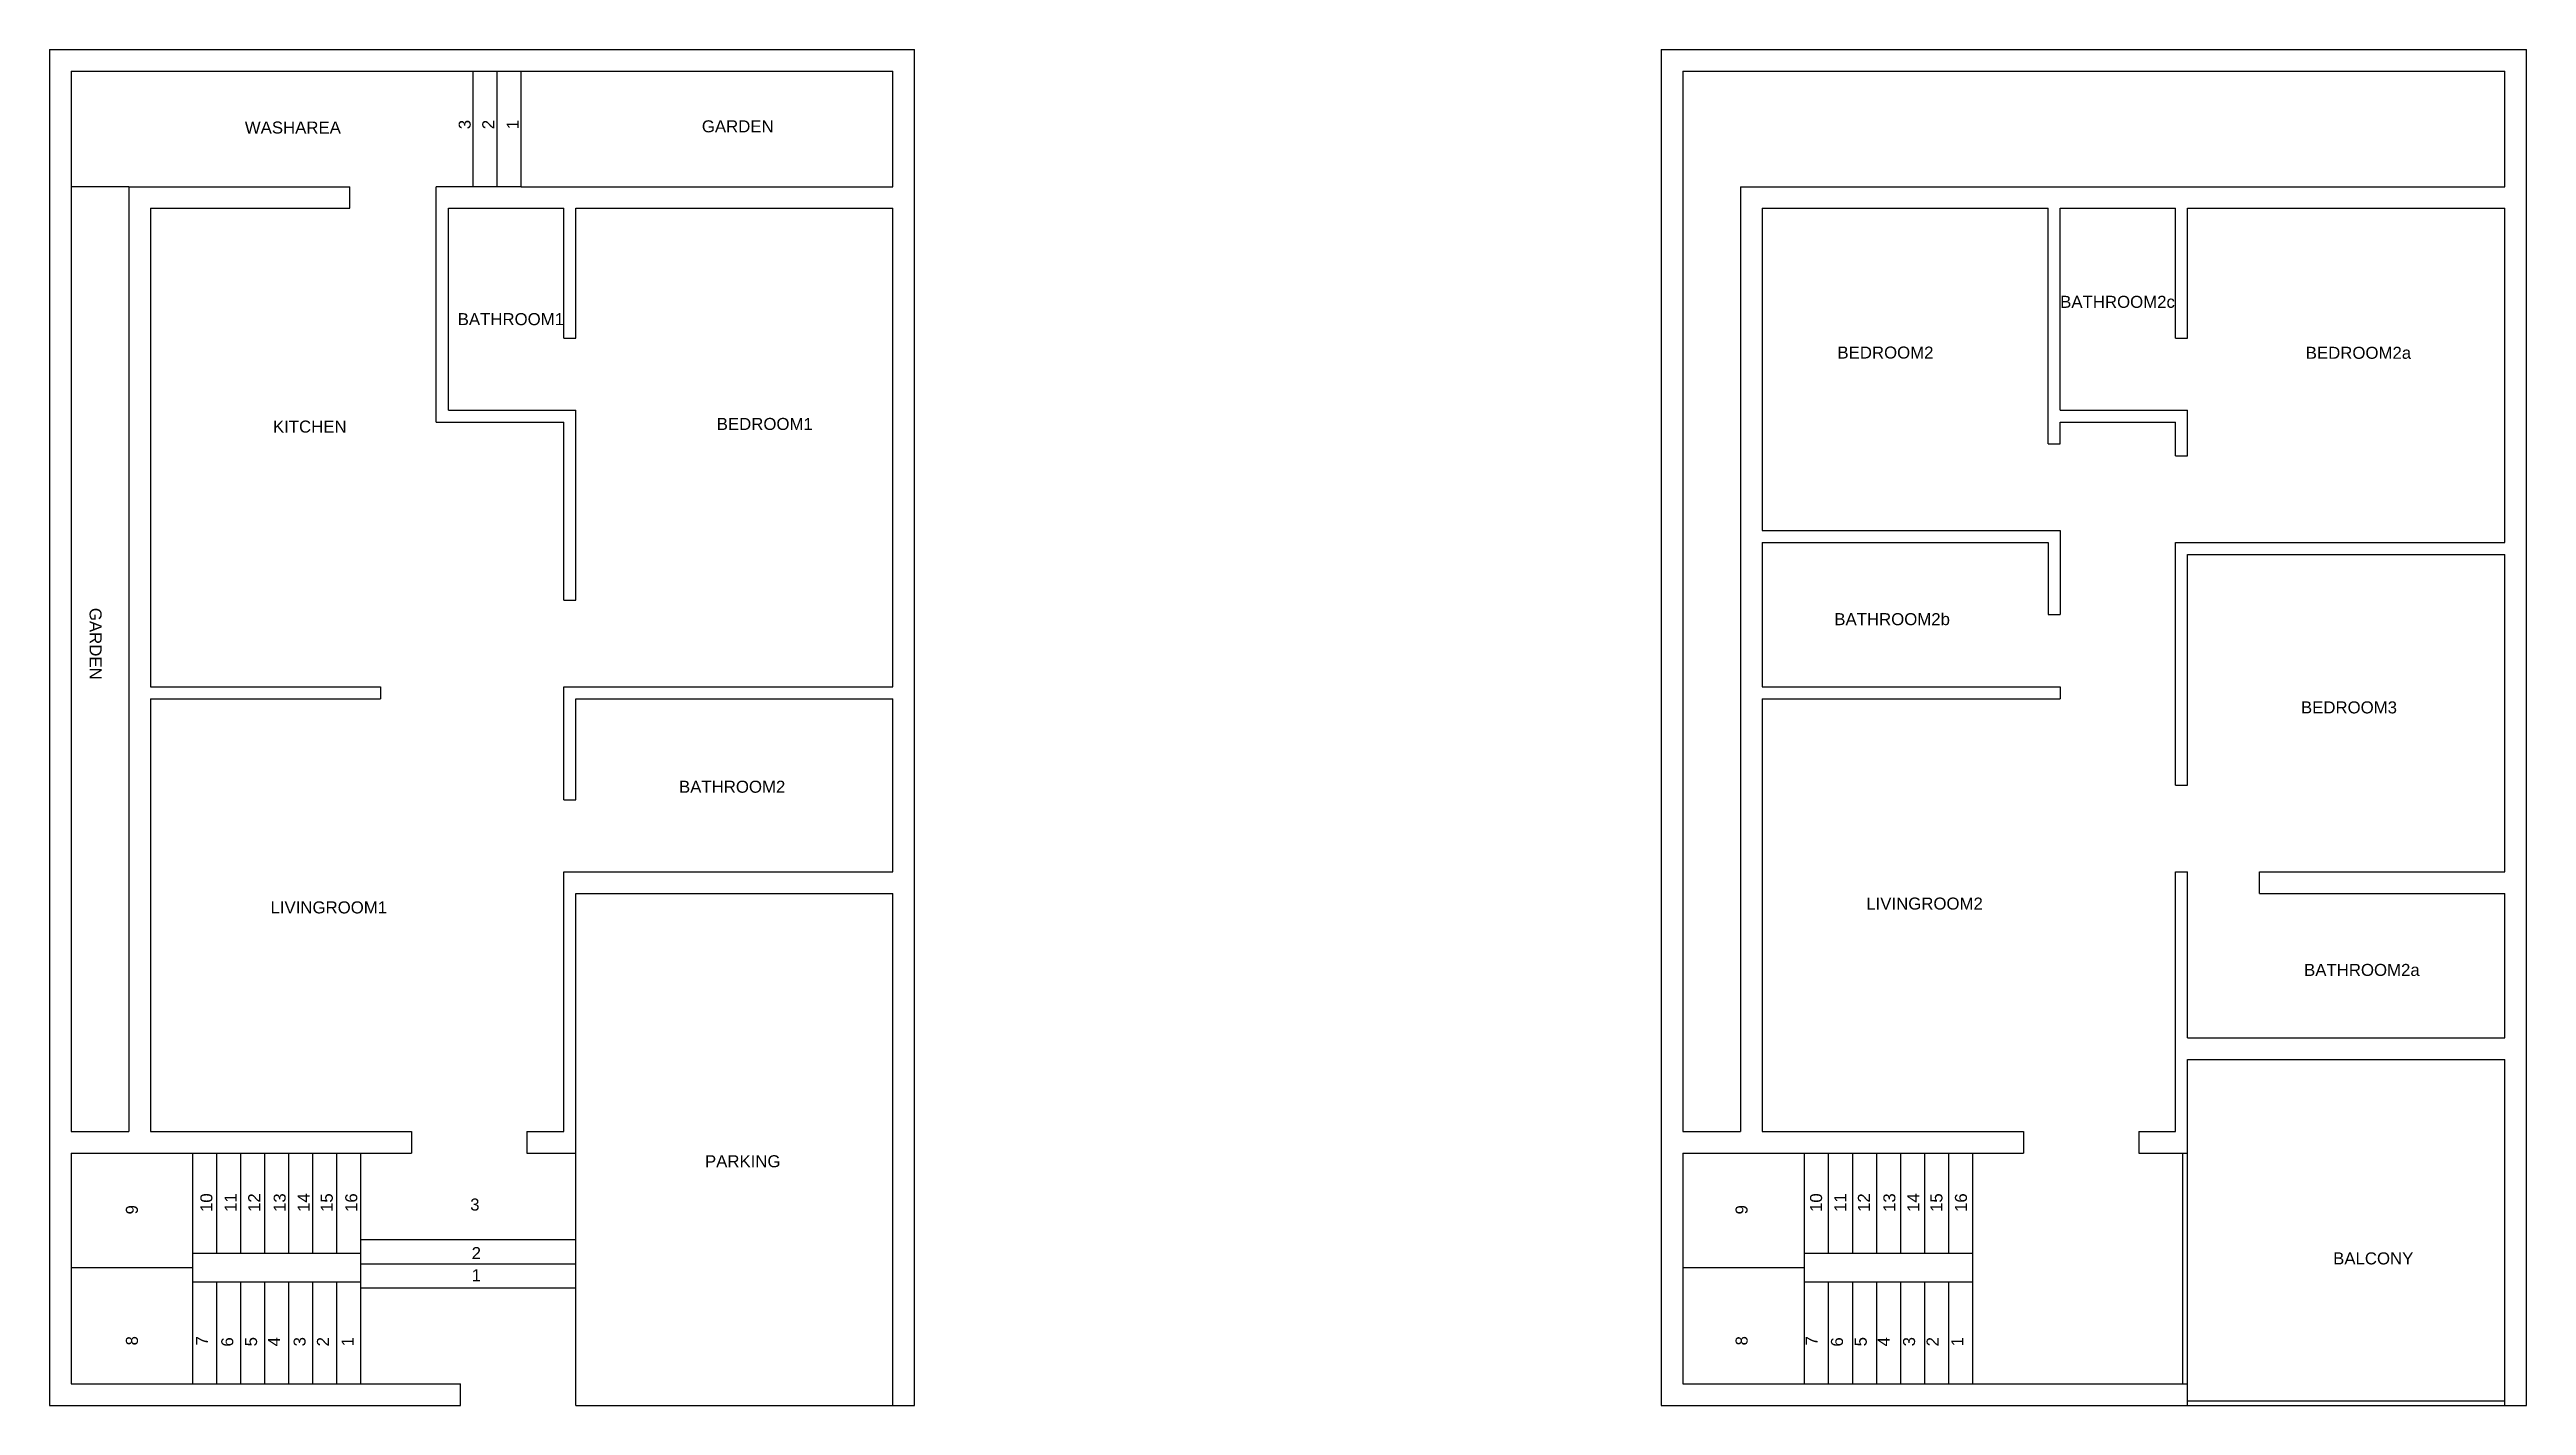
# Model space of a CAD drawing. Header units: feet. Extents: x 16 to 1047, y -548 to 16.
import ezdxf

# ---------------------------------------------------------------- set-up
doc = ezdxf.new("R2010")
doc.units = ezdxf.units.FT
doc.header["$MEASUREMENT"] = 0
for name, color, linetype in [('Balcony', 7, 'Continuous'), ('BathRoom1', 7, 'Continuous'), ('BathRoom2', 7, 'Continuous'), ('Bathroom2a', 7, 'Continuous'), ('BathRoom2b', 7, 'Continuous'), ('BathRoom2c', 7, 'Continuous'), ('BedRoom1', 7, 'Continuous'), ('BedRoom2', 7, 'Continuous'), ('BedRoom2a', 7, 'Continuous'), ('BedRoom3', 7, 'Continuous'), ('Boundary', 7, 'Continuous'), ('Entrance_Staircase', 7, 'Continuous'), ('Garden', 7, 'Continuous'), ('Garden_Staircase', 7, 'Continuous'), ('Kitchen', 7, 'Continuous'), ('LivingRoom1', 7, 'Continuous'), ('LivingRoom2', 7, 'Continuous'), ('Parking', 7, 'Continuous'), ('Staircase', 7, 'Continuous'), ('WashArea', 7, 'Continuous')]:
    doc.layers.add(name, color=color, linetype=linetype)
doc.styles.get("Standard").update_dxf_attribs({"font": 'arial.ttf'})

msp = doc.modelspace()

# ---------------------------------------------------------------- linework, layer by layer
for p, q in [((900.9, -212.6), (900.9, -188.6)), ((230.1, -212.6), (235.1, -212.6)), ((852.9, -248.6), (852.9, -253.6))]:
    msp.add_line(p, q)
at = {"layer": 'Balcony'}
for p, q in [((905.9, -547.6), (905.9, -403.6)), ((905.9, -403.6), (1037.9, -403.6)), ((1037.9, -547.6), (1037.9, -403.6)), ((903.9, -538.6), (903.9, -442.6)), ((905.9, -545.6), (1037.9, -545.6)), ((905.9, -547.6), (1046.9, -547.6))]:
    msp.add_line(p, q, dxfattribs=at)
at = {"layer": 'BathRoom1'}
for p, q in [((182.1, -133.6), (182.1, -49.6)), ((182.1, -49.6), (230.1, -49.6)), ((230.1, -103.6), (230.1, -49.6)), ((230.1, -103.6), (235.1, -103.6)), ((182.1, -133.6), (235.1, -133.6))]:
    msp.add_line(p, q, dxfattribs=at)
at = {"layer": 'BathRoom2'}
for p, q in [((235.1, -295.6), (235.1, -253.6)), ((235.1, -253.6), (367.1, -253.6)), ((367.1, -325.6), (367.1, -253.6)), ((230.1, -295.6), (235.1, -295.6)), ((230.1, -325.6), (367.1, -325.6))]:
    msp.add_line(p, q, dxfattribs=at)
at = {"layer": 'Bathroom2a'}
for p, q in [((905.9, -394.6), (905.9, -325.6)), ((935.9, -334.6), (935.9, -325.6)), ((935.9, -334.6), (1037.9, -334.6)), ((1037.9, -394.6), (1037.9, -334.6)), ((905.9, -394.6), (1037.9, -394.6))]:
    msp.add_line(p, q, dxfattribs=at)
at = {"layer": 'BathRoom2b'}
for p, q in [((728.9, -188.6), (847.9, -188.6)), ((728.9, -188.6), (728.9, -248.6)), ((847.9, -188.6), (847.9, -218.6)), ((847.9, -218.6), (852.9, -218.6)), ((728.9, -248.6), (852.9, -248.6))]:
    msp.add_line(p, q, dxfattribs=at)
at = {"layer": 'BathRoom2c'}
for p, q in [((852.9, -49.6), (900.9, -49.6)), ((852.9, -133.6), (852.9, -49.6)), ((900.9, -103.6), (900.9, -49.6)), ((900.9, -103.6), (905.9, -103.6)), ((852.9, -133.6), (905.9, -133.6))]:
    msp.add_line(p, q, dxfattribs=at)
at = {"layer": 'BedRoom1'}
for p, q in [((235.1, -49.6), (367.1, -49.6)), ((235.1, -103.6), (235.1, -49.6)), ((367.1, -248.6), (367.1, -49.6)), ((235.1, -212.6), (235.1, -133.6)), ((230.1, -248.6), (367.1, -248.6))]:
    msp.add_line(p, q, dxfattribs=at)
at = {"layer": 'BedRoom2'}
for p, q in [((728.9, -49.6), (847.9, -49.6)), ((728.9, -49.6), (728.9, -183.6)), ((847.9, -147.6), (847.9, -49.6)), ((847.9, -147.6), (852.9, -147.6)), ((728.9, -183.6), (824.6, -183.6)), ((824.6, -183.6), (852.9, -183.6))]:
    msp.add_line(p, q, dxfattribs=at)
at = {"layer": 'BedRoom2a'}
for p, q in [((905.9, -49.6), (1037.9, -49.6)), ((905.9, -103.6), (905.9, -49.6)), ((1037.9, -188.6), (1037.9, -49.6)), ((905.9, -152.6), (905.9, -133.6)), ((900.9, -152.6), (905.9, -152.6)), ((900.9, -188.6), (1037.9, -188.6))]:
    msp.add_line(p, q, dxfattribs=at)
at = {"layer": 'BedRoom3'}
for p, q in [((905.9, -193.6), (1037.9, -193.6)), ((905.9, -289.6), (905.9, -193.6)), ((905.9, -212.6), (905.9, -193.6)), ((1037.9, -325.6), (1037.9, -193.6)), ((900.9, -289.6), (905.9, -289.6)), ((900.9, -325.6), (905.9, -325.6)), ((935.9, -325.6), (1037.9, -325.6))]:
    msp.add_line(p, q, dxfattribs=at)
at = {"layer": 'Boundary'}
for p, q in [((16.1, 16.4), (376.1, 16.4)), ((16.1, 16.4), (16.1, -547.6)), ((376.1, -547.6), (376.1, 16.4)), ((686.9, 16.4), (1046.9, 16.4)), ((686.9, 16.4), (686.9, -547.6)), ((1046.9, -547.6), (1046.9, 16.4)), ((695.9, 7.4), (1037.9, 7.4)), ((695.9, 7.4), (695.9, -433.6)), ((1037.9, -40.6), (1037.9, 7.4)), ((719.9, -40.6), (847.9, -40.6)), ((719.9, -40.6), (719.9, -433.6)), ((847.9, -40.6), (1037.9, -40.6)), ((695.9, -433.6), (719.9, -433.6)), ((187.1, -547.6), (187.1, -538.6)), ((16.1, -547.6), (187.1, -547.6)), ((367.1, -547.6), (376.1, -547.6)), ((686.9, -547.6), (905.9, -547.6))]:
    msp.add_line(p, q, dxfattribs=at)
at = {"layer": 'Entrance_Staircase'}
for p, q in [((145.6, -442.6), (166.8, -442.6)), ((166.8, -433.6), (166.8, -442.6)), ((214.8, -433.6), (214.8, -442.6)), ((214.8, -442.6), (235.1, -442.6)), ((145.6, -478.6), (235.1, -478.6)), ((145.6, -488.6), (235.1, -488.6)), ((145.6, -498.6), (235.1, -498.6))]:
    msp.add_line(p, q, dxfattribs=at)
at = {"layer": 'Garden'}
for p, q in [((212.4, 7.4), (367.1, 7.4)), ((367.1, -40.6), (367.1, 7.4)), ((25.1, -40.6), (25.1, -433.6)), ((49.1, -40.6), (49.1, -433.6)), ((212.4, -40.6), (367.1, -40.6)), ((25.1, -433.6), (49.1, -433.6))]:
    msp.add_line(p, q, dxfattribs=at)
at = {"layer": 'Garden_Staircase'}
for p, q in [((192.4, -40.6), (192.4, 7.4)), ((202.4, -40.6), (202.4, 7.4)), ((212.4, -40.6), (212.4, 7.4)), ((212.4, -40.6), (177.1, -40.6))]:
    msp.add_line(p, q, dxfattribs=at)
msp.add_lwpolyline([(192.4, 7.4), (212.4, 7.4)], dxfattribs=at)
at = {"layer": 'Kitchen'}
for p, q in [((141.1, -49.6), (141.1, -40.6)), ((177.1, -138.6), (177.1, -40.6)), ((58.1, -49.6), (58.1, -248.6)), ((58.1, -49.6), (141.1, -49.6)), ((177.1, -138.6), (230.1, -138.6)), ((230.1, -212.6), (230.1, -138.6)), ((58.1, -248.6), (153.8, -248.6)), ((153.8, -248.6), (153.8, -253.6))]:
    msp.add_line(p, q, dxfattribs=at)
at = {"layer": 'LivingRoom1'}
for p, q in [((58.1, -253.6), (153.8, -253.6)), ((58.1, -253.6), (58.1, -433.6)), ((230.1, -295.6), (230.1, -248.6)), ((230.1, -433.6), (230.1, -325.6)), ((58.1, -433.6), (166.8, -433.6)), ((214.8, -433.6), (230.1, -433.6))]:
    msp.add_line(p, q, dxfattribs=at)
at = {"layer": 'LivingRoom2'}
for p, q in [((852.9, -138.6), (900.9, -138.6)), ((852.9, -147.6), (852.9, -138.6)), ((900.9, -152.6), (900.9, -138.6)), ((852.9, -183.6), (852.9, -218.6)), ((900.9, -289.6), (900.9, -188.6)), ((728.9, -253.6), (728.9, -433.6)), ((728.9, -253.6), (852.9, -253.6)), ((852.9, -248.6), (852.9, -253.6)), ((900.9, -433.6), (900.9, -325.6)), ((728.9, -433.6), (837.6, -433.6)), ((837.6, -433.6), (837.6, -442.6)), ((885.6, -433.6), (900.9, -433.6)), ((885.6, -433.6), (885.6, -442.6))]:
    msp.add_line(p, q, dxfattribs=at)
at = {"layer": 'Parking'}
for p, q in [((235.1, -547.6), (235.1, -334.6)), ((235.1, -334.6), (367.1, -334.6)), ((367.1, -547.6), (367.1, -334.6)), ((235.1, -547.6), (367.1, -547.6))]:
    msp.add_line(p, q, dxfattribs=at)
at = {"layer": 'Staircase'}
for p, q in [((25.1, -442.6), (145.6, -442.6)), ((25.1, -442.6), (25.1, -538.6)), ((75.6, -442.6), (75.6, -538.6)), ((85.6, -442.6), (85.6, -484.2)), ((95.6, -442.6), (95.6, -484.2)), ((105.6, -442.6), (105.6, -484.2)), ((115.6, -442.6), (115.6, -484.2)), ((125.6, -442.6), (125.6, -484.2)), ((135.6, -442.6), (135.6, -484.2)), ((145.6, -442.6), (145.6, -538.6)), ((695.9, -442.6), (695.9, -538.6)), ((695.9, -442.6), (837.6, -442.6)), ((746.4, -442.6), (746.4, -538.6)), ((756.4, -442.6), (756.4, -484.2)), ((766.4, -442.6), (766.4, -484.2)), ((776.4, -442.6), (776.4, -484.2)), ((786.4, -442.6), (786.4, -484.2)), ((796.4, -442.6), (796.4, -484.2)), ((806.4, -442.6), (806.4, -484.2)), ((816.4, -442.6), (816.4, -538.6)), ((885.6, -442.6), (905.9, -442.6)), ((75.6, -484.2), (145.6, -484.2)), ((746.4, -484.2), (816.4, -484.2)), ((25.1, -490.2), (75.6, -490.2)), ((695.9, -490.2), (746.4, -490.2)), ((75.6, -496.2), (145.6, -496.2)), ((85.6, -496.2), (85.6, -538.6)), ((95.6, -496.2), (95.6, -538.6)), ((105.6, -496.2), (105.6, -538.6)), ((115.6, -496.2), (115.6, -538.6)), ((125.6, -496.2), (125.6, -538.6)), ((135.6, -496.2), (135.6, -538.6)), ((746.4, -496.2), (816.4, -496.2)), ((756.4, -496.2), (756.4, -538.6)), ((766.4, -496.2), (766.4, -538.6)), ((776.4, -496.2), (776.4, -538.6)), ((786.4, -496.2), (786.4, -538.6)), ((796.4, -496.2), (796.4, -538.6)), ((806.4, -496.2), (806.4, -538.6)), ((25.1, -538.6), (187.1, -538.6)), ((695.9, -538.6), (905.9, -538.6))]:
    msp.add_line(p, q, dxfattribs=at)
at = {"layer": 'WashArea'}
for p, q in [((25.1, 7.4), (192.4, 7.4)), ((25.1, 7.4), (25.1, -40.6)), ((49.1, -40.6), (25.1, -40.6)), ((49.1, -40.6), (141.1, -40.6))]:
    msp.add_line(p, q, dxfattribs=at)

# ---------------------------------------------------------------- texts
at = {"layer": 'Balcony', "insert": (966.5, -483.9), "char_height": 5, "width": 33.942, "attachment_point": 1}
msp.add_mtext('BALCONY', dxfattribs=at)
at = {"layer": 'BathRoom1', "insert": (186, -93.2), "char_height": 5, "width": 33.801, "attachment_point": 1}
msp.add_mtext('BATHROOM1', dxfattribs=at)
at = {"layer": 'BathRoom2', "insert": (278.1, -287.7), "char_height": 5, "width": 46.327, "attachment_point": 1}
msp.add_mtext('BATHROOM2', dxfattribs=at)
at = {"layer": 'BathRoom2b', "char_height": 5, "width": 33.942, "attachment_point": 1}
for s, insert in [('BATHROOM2b', (758.9, -218)), ('BATHROOM2a', (954.4, -363.9))]:
    msp.add_mtext(s, dxfattribs=dict(at, insert=insert))
at = {"layer": 'BedRoom1', "insert": (293.8, -136.8), "char_height": 5, "width": 33.942, "attachment_point": 1}
msp.add_mtext('BEDROOM1', dxfattribs=at)
at = {"layer": 'BedRoom2', "insert": (760.2, -107.1), "char_height": 5, "width": 33.942, "attachment_point": 1}
msp.add_mtext('BEDROOM2', dxfattribs=at)
at = {"layer": 'BedRoom2a', "char_height": 5, "width": 33.942, "attachment_point": 1}
for s, insert in [('BATHROOM2c', (852.9, -86)), ('BEDROOM2a', (955.1, -107.2))]:
    msp.add_mtext(s, dxfattribs=dict(at, insert=insert))
at = {"layer": 'BedRoom3', "insert": (953.1, -254.7), "char_height": 5, "width": 42.538, "attachment_point": 1}
msp.add_mtext('BEDROOM3', dxfattribs=at)
at = {"layer": 'Entrance_Staircase', "char_height": 5, "width": 33.942, "attachment_point": 1}
for s, insert in [('3', (191.2, -461.5)), ('2', (191.8, -481.7)), ('1', (191.8, -490.9))]:
    msp.add_mtext(s, dxfattribs=dict(at, insert=insert))
at = {"layer": 'Garden', "insert": (287.6, -13), "char_height": 5, "width": 33.942, "attachment_point": 1}
msp.add_mtext('GARDEN', dxfattribs=at)
at = {"layer": 'Garden', "insert": (37.8, -215.8), "char_height": 5, "width": 33.942, "attachment_point": 1, "rotation": 270}
msp.add_mtext('GARDEN', dxfattribs=at)
at = {"layer": 'Kitchen', "insert": (109.1, -137.9), "char_height": 5, "width": 33.942, "attachment_point": 1}
msp.add_mtext('KITCHEN', dxfattribs=at)
at = {"layer": 'LivingRoom1', "insert": (108.1, -337.9), "char_height": 5, "width": 33.942, "attachment_point": 1}
msp.add_mtext('LIVINGROOM1', dxfattribs=at)
at = {"layer": 'LivingRoom2', "insert": (772.2, -336.3), "char_height": 5, "width": 33.942, "attachment_point": 1}
msp.add_mtext('LIVINGROOM2', dxfattribs=at)
at = {"layer": 'Parking', "insert": (288.9, -443.5), "char_height": 5, "width": 33.942, "attachment_point": 1}
msp.add_mtext('PARKING', dxfattribs=at)
at = {"layer": 'Staircase', "char_height": 5, "width": 33.942, "attachment_point": 1, "rotation": 90}
for s, insert in [('3', (186.4, -16.7)), ('2', (196.2, -16.7)), ('1', (206.4, -16.7)), ('10', (78.9, -467.1)), ('11', (89, -467.1)), ('12', (98.8, -467.1)), ('13', (109.4, -467.1)), ('14', (119.4, -467.1)), ('15', (129, -467.1)), ('16', (139.2, -467.1)), ('10', (748.8, -467.1)), ('11', (758.9, -467.1)), ('12', (768.7, -467.1)), ('13', (779.3, -467.1)), ('14', (789.3, -467.1)), ('15', (798.9, -467.1)), ('16', (809.1, -467.1)), ('9', (47.9, -468.1)), ('9', (717.8, -468.1)), ('8', (47.9, -522.6)), ('7', (77.1, -522.6)), ('6', (87.6, -523.1)), ('5', (97.5, -523)), ('4', (107.1, -523)), ('3', (117.7, -523)), ('2', (127.4, -523)), ('1', (137.7, -523)), ('8', (717.8, -522.6)), ('7', (747, -522.6)), ('6', (757.5, -523.1)), ('5', (767.4, -523)), ('4', (777, -523)), ('3', (787.5, -523)), ('2', (797.3, -523)), ('1', (807.6, -523))]:
    msp.add_mtext(s, dxfattribs=dict(at, insert=insert))
at = {"layer": 'WashArea', "insert": (97.4, -13.5), "char_height": 5, "width": 33.942, "attachment_point": 1}
msp.add_mtext('WASHAREA', dxfattribs=at)

doc.saveas('drawing.dxf')
